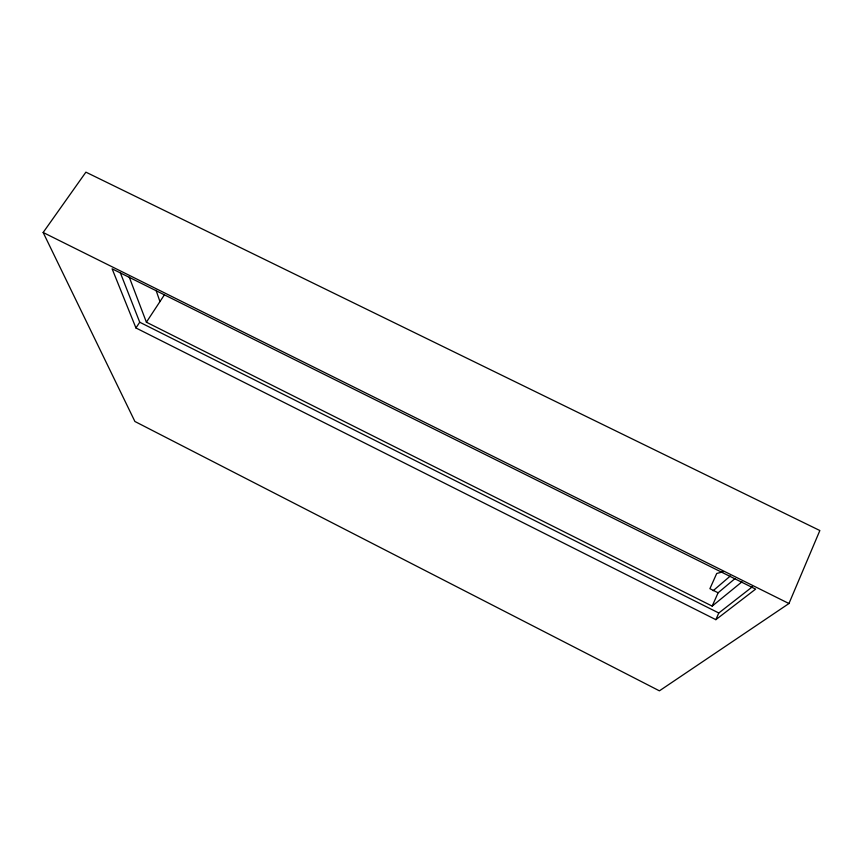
<?xml version="1.0" encoding="UTF-8"?>
<svg xmlns="http://www.w3.org/2000/svg" width="863" height="863" viewBox="0 0 863 863"><rect width="100%" height="100%" fill="white"/><g stroke="black" fill="none" stroke-linecap="round" stroke-linejoin="round"><path stroke-width="1.29" d="M788.955 603.528L819.85 530.54L85.901 172.158L43.15 232.492L134.908 421.489L659.408 690.842L788.955 603.528L43.15 232.492M715.848 619.666L755.632 589.116L112.114 268.814L135.944 327.962L715.848 619.666L718.793 613L752.504 586.7M129.245 277.109L146.397 322.201L712.18 606.106L718.102 592.784L735.125 578.501M135.944 327.962L139.73 322.223L120.237 272.525M146.397 322.201L164.218 295.103M713.151 590.713L730.346 575.977M712.18 606.106L742.018 581.791M722.978 571.845L716.721 573.464L709.904 588.685L718.102 592.784M139.73 322.223L718.793 613M156.052 290.281L159.946 301.597"/></g></svg>
